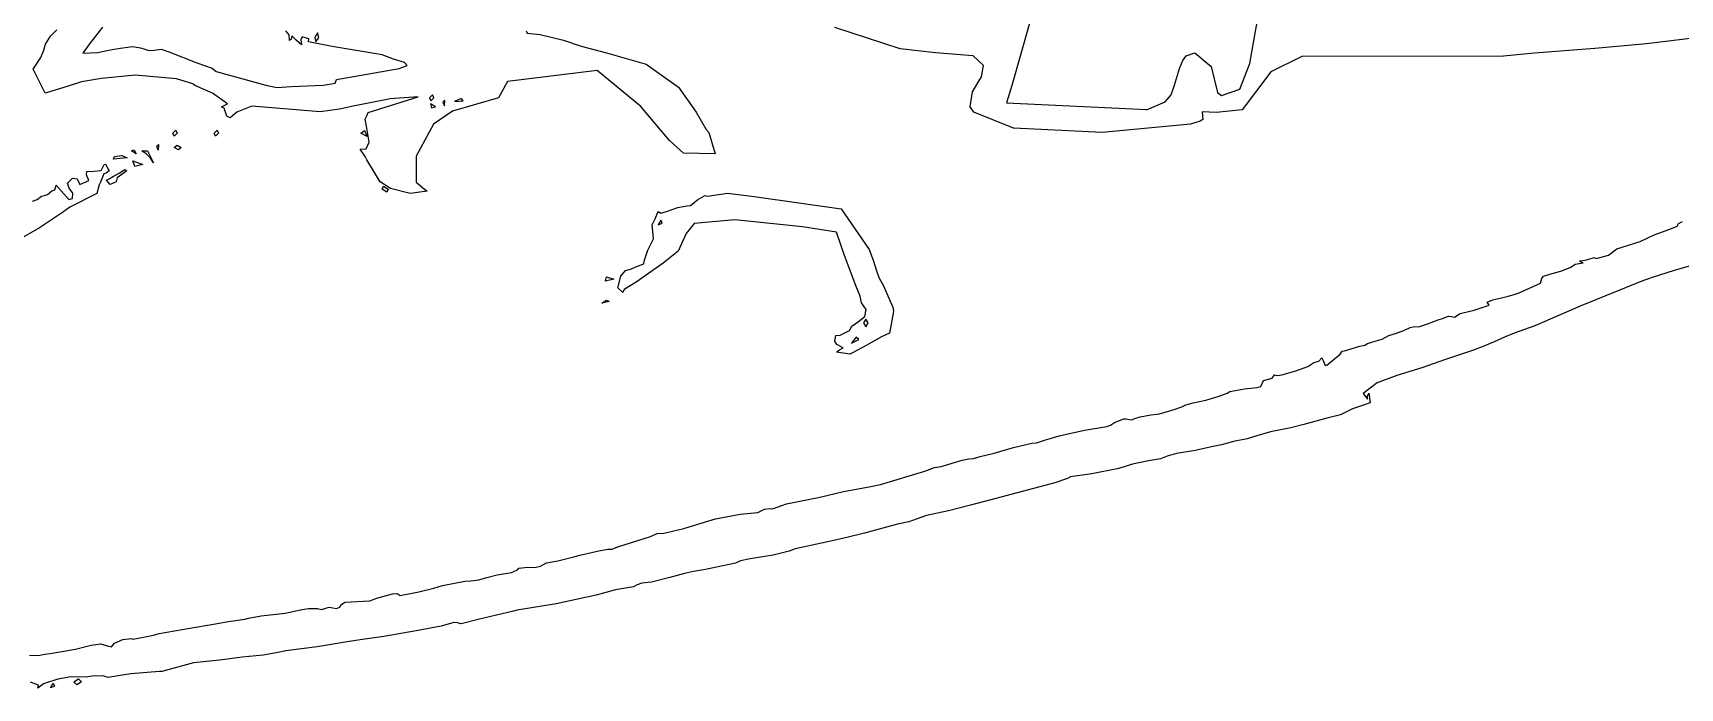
# Model space of a CAD drawing. Extents: x 0 to 208, y 1 to 205.
# Drawn here: x 195.29 to 201.06, y 180.09 to 182.39 of the extents above; entities that cross this region are included whole.
import ezdxf

# ---------------------------------------------------------------- set-up
doc = ezdxf.new("R2010")
doc.units = 0

msp = doc.modelspace()

# ---------------------------------------------------------------- linework, layer by layer
at = {"layer": 'test'}
for p, q in [((199.554355, 182.27996), (199.604907, 182.570395)), ((198.810932, 182.524375), (198.719498, 182.202645)), ((195.332191, 182.34735), (195.349096, 182.374951)), ((195.349096, 182.374951), (195.372154, 182.398009)), ((195.531674, 182.40719), (195.485892, 182.348753)), ((196.185673, 182.380187), (196.174187, 182.39427)), ((196.187649, 182.360065), (196.185673, 182.380187)), ((196.192701, 182.364326), (196.187649, 182.360065)), ((196.195241, 182.376264), (196.192701, 182.364326)), ((196.211045, 182.360742), (196.195241, 182.376264)), ((196.228938, 182.34522), (196.211045, 182.360742)), ((196.231421, 182.373019), (196.22668, 182.362661)), ((196.22668, 182.362661), (196.228938, 182.34522)), ((196.255297, 182.365907), (196.231421, 182.373019)), ((196.253886, 182.355549), (196.255297, 182.365907)), ((196.337396, 182.339321), (196.253886, 182.355549)), ((196.286041, 182.386546), (196.276022, 182.371023)), ((196.276022, 182.371023), (196.280086, 182.355501)), ((196.280086, 182.355501), (196.290105, 182.371023)), ((196.290105, 182.371023), (196.286041, 182.386546)), ((196.290105, 182.371023), (196.290105, 182.371023)), ((197.017497, 182.39414), (197.021053, 182.385617)), ((197.021053, 182.385617), (197.065615, 182.381496)), ((197.065615, 182.381496), (197.148343, 182.360725)), ((197.148343, 182.360725), (197.21039, 182.340603)), ((198.327866, 182.331454), (198.099647, 182.405445)), ((201.156498, 182.374391), (200.944498, 182.348257)), ((195.289011, 182.259116), (195.315173, 182.300332)), ((195.315173, 182.300332), (195.326716, 182.326635)), ((195.326716, 182.326635), (195.332191, 182.34735)), ((195.485892, 182.348753), (195.462834, 182.316168)), ((195.462834, 182.316168), (195.514506, 182.317861)), ((195.514506, 182.317861), (195.566184, 182.327965)), ((195.566184, 182.327965), (195.594641, 182.333524)), ((195.594641, 182.333524), (195.63646, 182.338802)), ((195.63646, 182.338802), (195.664894, 182.334568)), ((195.664894, 182.334568), (195.679937, 182.329771)), ((195.679937, 182.329771), (195.694443, 182.325425)), ((195.694443, 182.325425), (195.713154, 182.325989)), ((195.713154, 182.325989), (195.737425, 182.329601)), ((195.737425, 182.329601), (195.767829, 182.31899)), ((195.767829, 182.31899), (195.862921, 182.281677)), ((196.512419, 182.309327), (196.337396, 182.339321)), ((196.551873, 182.295103), (196.512419, 182.309327)), ((197.21039, 182.340603), (197.298293, 182.316698)), ((197.298293, 182.316698), (197.4379, 182.277072)), ((198.451962, 182.31723), (198.327866, 182.331454)), ((198.583853, 182.306139), (198.451962, 182.31723)), ((198.620909, 182.272651), (198.583853, 182.306139)), ((199.319219, 182.289561), (199.331468, 182.306071)), ((199.331468, 182.306071), (199.361713, 182.316711)), ((199.361713, 182.316711), (199.418635, 182.269509)), ((199.736159, 182.303497), (199.627235, 182.249974)), ((200.442944, 182.305473), (199.736159, 182.303497)), ((200.551526, 182.315943), (200.442944, 182.305473)), ((200.763526, 182.332425), (200.551526, 182.315943)), ((200.944498, 182.348257), (200.763526, 182.332425)), ((195.331345, 182.175818), (195.289011, 182.259116)), ((195.862921, 182.281677), (195.916348, 182.262514)), ((195.916348, 182.262514), (195.93029, 182.250859)), ((195.93029, 182.250859), (196.103936, 182.204018)), ((196.352433, 182.223489), (196.571897, 182.26245)), ((196.590654, 182.283165), (196.551873, 182.295103)), ((196.571897, 182.26245), (196.600334, 182.272807)), ((196.600334, 182.272807), (196.590654, 182.283165)), ((197.266366, 182.25483), (196.951539, 182.216708)), ((197.419471, 182.129063), (197.266366, 182.25483)), ((197.4379, 182.277072), (197.551257, 182.196808)), ((198.613966, 182.23238), (198.620909, 182.272651)), ((199.289614, 182.203297), (199.307055, 182.262355)), ((199.307055, 182.262355), (199.319219, 182.289561)), ((199.418635, 182.269509), (199.440366, 182.177423)), ((199.518838, 182.189474), (199.554355, 182.27996)), ((199.627235, 182.249974), (199.527357, 182.116503)), ((195.411118, 182.200118), (195.331345, 182.175818)), ((195.458587, 182.215386), (195.411118, 182.200118)), ((195.528392, 182.227352), (195.458587, 182.215386)), ((195.646121, 182.238415), (195.528392, 182.227352)), ((195.790901, 182.225405), (195.646121, 182.238415)), ((195.848037, 182.208387), (195.790901, 182.225405)), ((195.855798, 182.202234), (195.848037, 182.208387)), ((195.917943, 182.175226), (195.855798, 182.202234)), ((196.103936, 182.204018), (196.143015, 182.195636)), ((196.143015, 182.195636), (196.194727, 182.198741)), ((196.194727, 182.198741), (196.305587, 182.203764)), ((196.305587, 182.203764), (196.305612, 182.203677)), ((196.305612, 182.203677), (196.347268, 182.210366)), ((196.347268, 182.210366), (196.352433, 182.223489)), ((196.951539, 182.216708), (196.920517, 182.158977)), ((197.551257, 182.196808), (197.613355, 182.109372)), ((198.581736, 182.179785), (198.607701, 182.223575)), ((198.607701, 182.223575), (198.613966, 182.23238)), ((198.719498, 182.202645), (198.701125, 182.141688)), ((199.278523, 182.169687), (199.289614, 182.203297)), ((199.455041, 182.167094), (199.518838, 182.189474)), ((195.97016, 182.138221), (195.917943, 182.175226)), ((195.94888, 182.127271), (195.97016, 182.138221)), ((195.958504, 182.122275), (195.94888, 182.127271)), ((196.055718, 182.129331), (196.002898, 182.109011)), ((196.294879, 182.109858), (196.055718, 182.129331)), ((196.410568, 182.129275), (196.362528, 182.119256)), ((196.487555, 182.144486), (196.410568, 182.129275)), ((196.462748, 182.107992), (196.638784, 182.162859)), ((196.540554, 182.155126), (196.487555, 182.144486)), ((196.638784, 182.162859), (196.540554, 182.155126)), ((196.688841, 182.169356), (196.677891, 182.159027)), ((196.677891, 182.159027), (196.682463, 182.148669)), ((196.69901, 182.127333), (196.682048, 182.138368)), ((196.682048, 182.138368), (196.685266, 182.12389)), ((196.682463, 182.148669), (196.693413, 182.159027)), ((196.685266, 182.12389), (196.699038, 182.127333)), ((196.693413, 182.159027), (196.688841, 182.169356)), ((196.693413, 182.159027), (196.693413, 182.159027)), ((196.699038, 182.127333), (196.69901, 182.127333)), ((196.731502, 182.150645), (196.725237, 182.144408)), ((196.725237, 182.144408), (196.730655, 182.130833)), ((196.730655, 182.130833), (196.731502, 182.150645)), ((196.731502, 182.150645), (196.731502, 182.150645)), ((196.920517, 182.158977), (196.758702, 182.111781)), ((196.788934, 182.156374), (196.765792, 182.146496)), ((196.765792, 182.146496), (196.796684, 182.148472)), ((196.796695, 182.148387), (196.788934, 182.156374)), ((196.796684, 182.148472), (196.796695, 182.148387)), ((197.519222, 182.00979), (197.419471, 182.129063)), ((198.574201, 182.128063), (198.581736, 182.179785)), ((198.586393, 182.109097), (198.574201, 182.128063)), ((198.701125, 182.141688), (199.193261, 182.117727)), ((199.192383, 182.117222), (199.257018, 182.144852)), ((199.257018, 182.144852), (199.278523, 182.169687)), ((199.440366, 182.177423), (199.455041, 182.167094)), ((195.968297, 182.095267), (195.958504, 182.122275)), ((195.979897, 182.088663), (195.968297, 182.095267)), ((196.002898, 182.109011), (195.979897, 182.088663)), ((196.362528, 182.119256), (196.294879, 182.109858)), ((196.453068, 182.083778), (196.460208, 182.097776)), ((196.457414, 182.059619), (196.453068, 182.083778)), ((196.460208, 182.097776), (196.462748, 182.107992)), ((196.692493, 182.067026), (196.631524, 181.954174)), ((196.758702, 182.111781), (196.692493, 182.067026)), ((197.613355, 182.109372), (197.647636, 182.048113)), ((198.726, 182.053), (198.586393, 182.109097)), ((199.346625, 182.066832), (199.036663, 182.037348)), ((199.193261, 182.117727), (199.192383, 182.117222)), ((199.379921, 182.076738), (199.346625, 182.066832)), ((199.389037, 182.082834), (199.379921, 182.076738)), ((199.436535, 182.107726), (199.386497, 182.109419)), ((199.386497, 182.109419), (199.389037, 182.082834)), ((199.527357, 182.116503), (199.436535, 182.107726)), ((195.778217, 182.034854), (195.789167, 182.045183)), ((195.782789, 182.024496), (195.778217, 182.034854)), ((195.778217, 182.034854), (195.778217, 182.034854)), ((195.793739, 182.034854), (195.782789, 182.024496)), ((195.789167, 182.045183), (195.793739, 182.034854)), ((195.922994, 182.034854), (195.933944, 182.045183)), ((195.927566, 182.024496), (195.922994, 182.034854)), ((195.922994, 182.034854), (195.922994, 182.034854)), ((195.938516, 182.034854), (195.927566, 182.024496)), ((195.933944, 182.045183), (195.938516, 182.034854)), ((196.460001, 182.023396), (196.437649, 182.035701)), ((196.437649, 182.035701), (196.437677, 182.035701)), ((196.437677, 182.035701), (196.450857, 182.044873)), ((196.450857, 182.044873), (196.460001, 182.023396)), ((196.466219, 182.003816), (196.457414, 182.059619)), ((197.568162, 181.964959), (197.519222, 182.00979)), ((197.647636, 182.048113), (197.657147, 182.037332)), ((197.657147, 182.037332), (197.679668, 181.962984)), ((198.726425, 182.052729), (198.726, 182.053)), ((199.036663, 182.037348), (198.726425, 182.052729)), ((195.570022, 181.944069), (195.57338, 181.952987)), ((195.57338, 181.952987), (195.599853, 181.957248)), ((195.599853, 181.957248), (195.617943, 181.94833)), ((195.633513, 181.972771), (195.64325, 181.976835)), ((195.649572, 181.962554), (195.633513, 181.972771)), ((195.633513, 181.972771), (195.633513, 181.972771)), ((195.64325, 181.976835), (195.649572, 181.962554)), ((195.66964, 181.97325), (195.689114, 181.973533)), ((195.685134, 181.962554), (195.66964, 181.97325)), ((195.700657, 181.947032), (195.685134, 181.962554)), ((195.689114, 181.973533), (195.710704, 181.931515)), ((195.727572, 181.975678), (195.722125, 181.989252)), ((195.722125, 181.989252), (195.722154, 181.989252)), ((195.722154, 181.989252), (195.728419, 181.99549)), ((195.728419, 181.99549), (195.727572, 181.975678)), ((195.78339, 181.984934), (195.793127, 181.993542)), ((195.783418, 181.984934), (195.78339, 181.984934)), ((195.798461, 181.976327), (195.783418, 181.984934)), ((195.793127, 181.993542), (195.808197, 181.984934)), ((195.808197, 181.984934), (195.798461, 181.976327)), ((196.434893, 181.978585), (196.456652, 181.980561)), ((196.452983, 181.953044), (196.434893, 181.978585)), ((196.458148, 181.942178), (196.452983, 181.953044)), ((196.456652, 181.980561), (196.466219, 182.003816)), ((196.631524, 181.954174), (196.631516, 181.863685)), ((197.679668, 181.962984), (197.568162, 181.964959)), ((195.475934, 181.889422), (195.476781, 181.900965)), ((195.476781, 181.900965), (195.502689, 181.901529)), ((195.502689, 181.901529), (195.527158, 181.904069)), ((195.527158, 181.904069), (195.537431, 181.925518)), ((195.545079, 181.894446), (195.535963, 181.89247)), ((195.537431, 181.925518), (195.542765, 181.926365)), ((195.542765, 181.926365), (195.55569, 181.90342)), ((195.55569, 181.90342), (195.545079, 181.894446)), ((195.569923, 181.884881), (195.590779, 181.89442)), ((195.570039, 181.944069), (195.570022, 181.944069)), ((195.617943, 181.94833), (195.570039, 181.944069)), ((195.616715, 181.903113), (195.583038, 181.879039)), ((195.590779, 181.89442), (195.610647, 181.907515)), ((195.610647, 181.907515), (195.616715, 181.903113)), ((195.645505, 181.917737), (195.638619, 181.938086)), ((195.638619, 181.938086), (195.673687, 181.925555)), ((195.645522, 181.917737), (195.645505, 181.917737)), ((195.673687, 181.925555), (195.645522, 181.917737)), ((195.700685, 181.947038), (195.700657, 181.947032)), ((195.710704, 181.931515), (195.700685, 181.947038)), ((196.504799, 181.865087), (196.458148, 181.942178)), ((195.354726, 181.833424), (195.364886, 181.836782)), ((195.364886, 181.836782), (195.368893, 181.852417)), ((195.368893, 181.852417), (195.413874, 181.802216)), ((195.409189, 181.860381), (195.427025, 181.877117)), ((195.414777, 181.842799), (195.409189, 181.860381)), ((195.427308, 181.825358), (195.414777, 181.842799)), ((195.427025, 181.877117), (195.443507, 181.875424)), ((195.443507, 181.875424), (195.452228, 181.855104)), ((195.452228, 181.855104), (195.483837, 181.869356)), ((195.483837, 181.869356), (195.475934, 181.889422)), ((195.52061, 181.853735), (195.512228, 181.823518)), ((195.524787, 181.86319), (195.52061, 181.853735)), ((195.535963, 181.89247), (195.524787, 181.86319)), ((195.545539, 181.870939), (195.554796, 181.875314)), ((195.558465, 181.855643), (195.545539, 181.870939)), ((195.554796, 181.875314), (195.569923, 181.884881)), ((195.580103, 181.864759), (195.558428, 181.855671)), ((195.558428, 181.855671), (195.558465, 181.855643)), ((195.583038, 181.879039), (195.580103, 181.864759)), ((196.541358, 181.840787), (196.504799, 181.865087)), ((196.512449, 181.838456), (196.5164, 181.848785)), ((196.529184, 181.828126), (196.512449, 181.838456)), ((196.512449, 181.838456), (196.512449, 181.838456)), ((196.5164, 181.848785), (196.533136, 181.838456)), ((196.533136, 181.838456), (196.529184, 181.828126)), ((196.541259, 181.840599), (196.541358, 181.840787)), ((196.610315, 181.824089), (196.541259, 181.840599)), ((196.631516, 181.863685), (196.660599, 181.838285)), ((196.660599, 181.838285), (196.669658, 181.83185)), ((195.286964, 181.79665), (195.302486, 181.802605)), ((195.302486, 181.802605), (195.31815, 181.81443)), ((195.31815, 181.81443), (195.328338, 181.816688)), ((195.328338, 181.816688), (195.338526, 181.820385)), ((195.338526, 181.820385), (195.354726, 181.833424)), ((195.413874, 181.802216), (195.426179, 181.806364)), ((195.512228, 181.823518), (195.41695, 181.775373)), ((195.426179, 181.806364), (195.427308, 181.825358)), ((196.669658, 181.83185), (196.610315, 181.824089)), ((197.548357, 181.774863), (197.580267, 181.779858)), ((197.580267, 181.779858), (197.593193, 181.781552)), ((197.593193, 181.781552), (197.619045, 181.803142)), ((197.619045, 181.803142), (197.645066, 181.816604)), ((197.645066, 181.816604), (197.652827, 181.814064)), ((197.652827, 181.814064), (197.722473, 181.82507)), ((197.722473, 181.82507), (197.816442, 181.813189)), ((197.816442, 181.813189), (198.121984, 181.770133)), ((195.391578, 181.757283), (195.311072, 181.703348)), ((195.41695, 181.775373), (195.391578, 181.757283)), ((197.459369, 181.714326), (197.469106, 181.734392)), ((197.469106, 181.734392), (197.479435, 181.760865)), ((197.489584, 181.729812), (197.479368, 181.713753)), ((197.479435, 181.760865), (197.489793, 181.754712)), ((197.493648, 181.720075), (197.489584, 181.729812)), ((197.489793, 181.754712), (197.509577, 181.760075)), ((197.509577, 181.760075), (197.548357, 181.774863)), ((197.748283, 181.731426), (197.605552, 181.718021)), ((197.986134, 181.706986), (197.748283, 181.731426)), ((198.121984, 181.770133), (198.21963, 181.626832)), ((201.056464, 181.718353), (201.071026, 181.725578)), ((195.311072, 181.703348), (195.234169, 181.658881)), ((197.443226, 181.625441), (197.463574, 181.664717)), ((197.463574, 181.664717), (197.459369, 181.714326)), ((197.479368, 181.713753), (197.493648, 181.720075)), ((197.493648, 181.720075), (197.493648, 181.720075)), ((197.578176, 181.683237), (197.55018, 181.621202)), ((197.605552, 181.718021), (197.578176, 181.683237)), ((198.105057, 181.688416), (197.986134, 181.706986)), ((198.13311, 181.605685), (198.105057, 181.688416)), ((200.922798, 181.654825), (200.9713, 181.678559)), ((200.9713, 181.678559), (201.026209, 181.698343)), ((201.026209, 181.698343), (201.052795, 181.70935)), ((201.052795, 181.70935), (201.056464, 181.718353)), ((197.430357, 181.586435), (197.443226, 181.625441)), ((197.55018, 181.621202), (197.497354, 181.579602)), ((198.173736, 181.4971), (198.13311, 181.605685)), ((198.21963, 181.626832), (198.234418, 181.585983)), ((200.768278, 181.595219), (200.812056, 181.606847)), ((200.812056, 181.606847), (200.840976, 181.629396)), ((200.840976, 181.629396), (200.922798, 181.654825)), ((197.349088, 181.534167), (197.365288, 181.55412)), ((197.365288, 181.55412), (197.386313, 181.559595)), ((197.386313, 181.559595), (197.401073, 181.566086)), ((197.401073, 181.566086), (197.42951, 181.577319)), ((197.497354, 181.579602), (197.402654, 181.512383)), ((197.42951, 181.577319), (197.430357, 181.586435)), ((198.234418, 181.585983), (198.24472, 181.552763)), ((198.24472, 181.552763), (198.254767, 181.526403)), ((200.605337, 181.540525), (200.648001, 181.551955)), ((200.648001, 181.551955), (200.680027, 181.565727)), ((200.680027, 181.565727), (200.695098, 181.575294)), ((200.695098, 181.575294), (200.722699, 181.580826)), ((200.710338, 181.587853), (200.729162, 181.589829)), ((200.715926, 181.583366), (200.710338, 181.587853)), ((200.722699, 181.580826), (200.715926, 181.583366)), ((200.729162, 181.589829), (200.754619, 181.596687)), ((200.754619, 181.596687), (200.761279, 181.598945)), ((200.761279, 181.598945), (200.768278, 181.595219)), ((201.041663, 181.553185), (200.964106, 181.529563)), ((201.119223, 181.575649), (201.041663, 181.553185)), ((197.294927, 181.516601), (197.29837, 181.531954)), ((197.294944, 181.516601), (197.294927, 181.516601)), ((197.32425, 181.523064), (197.294944, 181.516601)), ((197.29837, 181.531954), (197.32425, 181.523064)), ((197.339013, 181.492655), (197.349088, 181.534167)), ((197.355805, 181.476964), (197.339013, 181.492655)), ((197.402654, 181.512383), (197.361026, 181.486616)), ((198.188355, 181.46349), (198.173736, 181.4971)), ((198.254767, 181.526403), (198.269216, 181.502273)), ((198.269216, 181.502273), (198.298243, 181.435056)), ((200.498776, 181.475413), (200.57322, 181.508803)), ((200.57322, 181.508803), (200.578385, 181.525454)), ((200.578385, 181.525454), (200.583239, 181.534288)), ((200.583239, 181.534288), (200.605337, 181.540525)), ((200.927911, 181.516298), (200.712203, 181.428739)), ((200.964106, 181.529563), (200.927911, 181.516298)), ((197.282876, 181.439216), (197.298934, 181.449432)), ((197.282904, 181.439216), (197.282876, 181.439216)), ((197.308671, 181.445368), (197.282904, 181.439216)), ((197.298934, 181.449432), (197.308671, 181.445368)), ((197.361026, 181.486616), (197.355805, 181.476964)), ((198.192588, 181.43984), (198.188355, 181.46349)), ((198.209267, 181.417234), (198.192588, 181.43984)), ((198.298243, 181.435056), (198.302025, 181.425433)), ((200.340373, 181.41451), (200.392756, 181.432346)), ((200.385729, 181.443155), (200.406416, 181.450747)), ((200.392756, 181.432346), (200.385729, 181.443155)), ((200.406416, 181.450747), (200.456143, 181.462516)), ((200.456143, 181.462516), (200.48458, 181.470587)), ((200.48458, 181.470587), (200.498776, 181.475413)), ((198.159342, 181.358673), (198.182597, 181.374534)), ((198.182597, 181.374534), (198.20447, 181.392088)), ((198.208429, 181.383461), (198.200188, 181.36966)), ((198.20447, 181.392088), (198.209267, 181.417234)), ((198.21667, 181.36966), (198.208429, 181.383461)), ((198.305186, 181.410165), (198.290312, 181.334411)), ((198.302025, 181.425433), (198.305186, 181.410165)), ((200.180734, 181.367407), (200.214942, 181.380812)), ((200.214942, 181.380812), (200.229844, 181.384764)), ((200.229844, 181.384764), (200.2507, 181.393484)), ((200.2507, 181.393484), (200.260888, 181.392073)), ((200.260888, 181.392073), (200.271076, 181.389533)), ((200.271076, 181.389533), (200.291255, 181.402459)), ((200.291255, 181.402459), (200.340373, 181.41451)), ((200.712203, 181.428739), (200.553165, 181.360071)), ((198.099432, 181.305333), (198.102367, 181.326217)), ((198.102367, 181.326217), (198.11789, 181.327064)), ((198.11789, 181.327064), (198.150114, 181.343235)), ((198.150114, 181.343235), (198.159342, 181.358673)), ((198.17351, 181.3198), (198.157988, 181.298633)), ((198.182823, 181.311531), (198.17351, 181.3198)), ((198.200188, 181.36966), (198.208429, 181.355859)), ((198.208429, 181.355859), (198.21667, 181.36966)), ((198.262372, 181.321287), (198.208697, 181.290415)), ((198.21667, 181.36966), (198.21667, 181.36966)), ((198.290312, 181.334411), (198.262372, 181.321287)), ((200.018488, 181.312656), (200.041856, 181.325553)), ((200.041856, 181.325553), (200.065337, 181.33227)), ((200.065337, 181.33227), (200.093776, 181.343362)), ((200.093776, 181.343362), (200.116128, 181.353804)), ((200.116128, 181.353804), (200.126457, 181.356062)), ((200.126457, 181.356062), (200.149713, 181.357755)), ((200.149713, 181.357755), (200.180734, 181.367407)), ((200.447157, 181.320391), (200.410741, 181.303909)), ((200.480998, 181.334417), (200.447157, 181.320391)), ((200.553165, 181.360071), (200.480998, 181.334417)), ((198.106149, 181.294044), (198.099432, 181.305333)), ((198.105161, 181.267854), (198.116111, 181.27601)), ((198.10524, 181.267724), (198.105161, 181.267854)), ((198.151623, 181.260471), (198.10524, 181.267724)), ((198.128049, 181.282614), (198.106149, 181.294044)), ((198.116111, 181.27601), (198.128049, 181.282614)), ((198.160739, 181.265156), (198.151623, 181.260471)), ((198.157988, 181.298633), (198.182823, 181.311531)), ((198.208697, 181.290415), (198.160739, 181.265156)), ((198.182823, 181.311531), (198.182823, 181.311531)), ((199.824028, 181.221577), (199.870496, 181.260276)), ((199.870496, 181.260276), (199.878398, 181.27069)), ((199.878398, 181.27069), (199.886159, 181.272101)), ((199.886159, 181.272101), (199.940298, 181.288244)), ((199.940298, 181.288244), (199.957514, 181.291997)), ((199.957514, 181.291997), (199.966996, 181.297896)), ((199.966996, 181.297896), (199.985877, 181.303738)), ((199.985877, 181.303738), (200.018488, 181.312656)), ((200.338109, 181.274502), (200.240135, 181.241572)), ((200.374386, 181.288133), (200.338109, 181.274502)), ((200.410741, 181.303909), (200.374386, 181.288133)), ((199.712381, 181.200241), (199.757254, 181.216836)), ((199.757254, 181.216836), (199.77907, 181.230919)), ((199.77907, 181.230919), (199.795552, 181.236055)), ((199.795552, 181.236055), (199.806502, 181.247513)), ((199.806502, 181.247513), (199.811498, 181.23789)), ((199.811498, 181.23789), (199.818638, 181.220731)), ((199.818638, 181.220731), (199.824028, 181.221577)), ((200.157484, 181.212153), (200.069583, 181.185737)), ((200.240135, 181.241572), (200.157484, 181.212153)), ((199.535899, 181.138632), (199.578365, 181.143317)), ((199.578365, 181.143317), (199.592787, 181.146365)), ((199.592787, 181.146365), (199.602523, 181.167447)), ((199.602523, 181.167447), (199.632659, 181.176422)), ((199.632659, 181.176422), (199.640561, 181.188134)), ((199.640561, 181.188134), (199.650354, 181.185876)), ((199.650354, 181.185876), (199.666413, 181.187287)), ((199.666413, 181.187287), (199.712381, 181.200241)), ((200.000117, 181.159999), (199.951357, 181.122384)), ((200.069583, 181.185737), (200.000117, 181.159999)), ((199.330176, 181.082216), (199.356028, 181.089921)), ((199.356028, 181.089921), (199.399978, 181.098726)), ((199.399978, 181.098726), (199.446525, 181.112809)), ((199.446525, 181.112809), (199.474965, 181.124098)), ((199.474965, 181.124098), (199.484193, 181.129347)), ((199.484193, 181.129347), (199.535899, 181.138632)), ((199.975967, 181.089474), (199.948563, 181.079907)), ((199.951357, 181.122384), (199.967134, 181.102995)), ((199.966287, 181.113325), (199.970859, 181.123682)), ((199.967134, 181.102995), (199.966287, 181.113325)), ((199.970859, 181.123682), (199.975967, 181.089474)), ((199.079292, 181.020183), (199.112445, 181.033109)), ((199.112445, 181.033109), (199.119077, 181.033109)), ((199.119077, 181.033109), (199.138946, 181.030569)), ((199.138946, 181.030569), (199.154355, 181.035565)), ((199.154355, 181.035565), (199.170075, 181.04104)), ((199.170075, 181.04104), (199.206981, 181.047277)), ((199.206981, 181.047277), (199.2371, 181.051369)), ((199.2371, 181.051369), (199.257109, 181.056364)), ((199.257109, 181.056364), (199.288887, 181.066694)), ((199.288887, 181.066694), (199.315416, 181.075217)), ((199.315416, 181.075217), (199.330176, 181.082216)), ((199.828836, 181.037122), (199.743952, 181.014177)), ((199.871666, 181.048129), (199.828836, 181.037122)), ((199.914539, 181.068505), (199.871666, 181.048129)), ((199.948563, 181.079907), (199.914539, 181.068505)), ((198.834507, 180.958546), (198.885677, 180.973419)), ((198.885677, 180.973419), (198.97493, 180.994332)), ((198.97493, 180.994332), (199.052622, 181.006411)), ((199.052622, 181.006411), (199.065859, 181.010814)), ((199.065859, 181.010814), (199.079292, 181.020183)), ((199.578266, 180.973622), (199.545217, 180.963914)), ((199.626077, 180.987987), (199.578266, 180.973622)), ((199.697411, 181.002409), (199.626077, 180.987987)), ((199.743952, 181.014177), (199.697411, 181.002409)), ((198.608843, 180.901791), (198.65796, 180.912939)), ((198.65796, 180.912939), (198.72518, 180.933485)), ((198.72518, 180.933485), (198.789815, 180.947765)), ((198.789815, 180.947765), (198.80576, 180.948894)), ((198.80576, 180.948894), (198.834507, 180.958546)), ((199.297497, 180.911956), (199.264186, 180.902587)), ((199.356151, 180.921891), (199.297497, 180.911956)), ((199.425953, 180.936086), (199.356151, 180.921891)), ((199.454393, 180.942916), (199.425953, 180.936086)), ((199.49737, 180.953612), (199.454393, 180.942916)), ((199.545217, 180.963914), (199.49737, 180.953612)), ((198.41497, 180.850032), (198.448577, 180.863437)), ((198.448577, 180.863437), (198.471832, 180.865977)), ((198.471832, 180.865977), (198.545766, 180.88895)), ((198.545766, 180.88895), (198.569021, 180.89276)), ((198.569021, 180.89276), (198.585559, 180.895018)), ((198.585559, 180.895018), (198.608843, 180.901791)), ((199.094709, 180.859661), (198.999662, 180.8403)), ((199.143153, 180.874985), (199.094709, 180.859661)), ((199.198618, 180.885851), (199.143153, 180.874985)), ((199.240959, 180.893048), (199.198618, 180.885851)), ((199.264186, 180.902587), (199.240959, 180.893048)), ((198.225836, 180.795693), (198.259511, 180.80368)), ((198.259511, 180.80368), (198.41497, 180.850032)), ((198.870094, 180.808917), (198.663265, 180.754415)), ((198.914928, 180.824806), (198.870094, 180.808917)), ((198.925568, 180.82983), (198.914928, 180.824806)), ((198.999662, 180.8403), (198.925568, 180.82983)), ((197.929644, 180.73589), (198.011661, 180.751497)), ((198.011661, 180.751497), (198.041853, 180.758044)), ((198.041853, 180.758044), (198.129757, 180.779126)), ((198.129757, 180.779126), (198.225836, 180.795693)), ((198.663265, 180.754415), (198.575367, 180.730228)), ((197.618675, 180.663669), (197.680722, 180.682606)), ((197.680722, 180.682606), (197.767711, 180.69906)), ((197.767711, 180.69906), (197.828922, 180.704987)), ((197.828922, 180.704987), (197.853109, 180.716868)), ((197.853109, 180.716868), (197.872215, 180.719408)), ((197.872215, 180.719408), (197.880682, 180.717997)), ((197.880682, 180.717997), (197.929644, 180.73589)), ((198.421119, 180.694188), (198.371995, 180.677565)), ((198.497807, 180.710557), (198.421119, 180.694188)), ((198.575367, 180.730228), (198.497807, 180.710557)), ((197.453226, 180.621223), (197.476481, 180.630988)), ((197.476481, 180.630988), (197.499736, 180.632681)), ((197.499736, 180.632681), (197.510093, 180.634939)), ((197.510093, 180.634939), (197.569552, 180.648824)), ((197.569552, 180.648824), (197.618675, 180.663669)), ((198.203076, 180.633209), (198.14103, 180.617263)), ((198.319414, 180.663708), (198.203076, 180.633209)), ((198.358194, 180.672457), (198.319414, 180.663708)), ((198.371995, 180.677565), (198.358194, 180.672457)), ((197.205026, 180.554946), (197.272243, 180.570609)), ((197.272243, 180.570609), (197.303264, 180.576085)), ((197.303264, 180.576085), (197.317291, 180.576649)), ((197.317291, 180.576649), (197.337978, 180.584749)), ((197.337978, 180.584749), (197.453226, 180.621223)), ((197.939365, 180.569314), (197.882709, 180.555062)), ((197.960052, 180.577244), (197.939365, 180.569314)), ((198.06864, 180.601572), (197.960052, 180.577244)), ((198.14103, 180.617263), (198.06864, 180.601572)), ((196.986998, 180.504598), (196.991203, 180.509508)), ((196.991203, 180.509508), (197.022995, 180.513008)), ((197.022995, 180.513008), (197.046928, 180.512161)), ((197.046928, 180.512161), (197.06722, 180.516931)), ((197.06722, 180.516931), (197.088132, 180.528841)), ((197.088132, 180.528841), (197.128146, 180.535501)), ((197.128146, 180.535501), (197.184339, 180.549979)), ((197.184339, 180.549979), (197.205026, 180.554946)), ((197.750643, 180.527545), (197.645809, 180.505362)), ((197.768734, 180.535419), (197.750643, 180.527545)), ((197.802566, 180.542503), (197.768734, 180.535419)), ((197.882709, 180.555062), (197.802566, 180.542503)), ((196.724136, 180.449028), (196.802213, 180.464071)), ((196.802213, 180.464071), (196.823521, 180.4652)), ((196.823521, 180.4652), (196.850953, 180.469122)), ((196.850953, 180.469122), (196.879263, 180.477335)), ((196.879263, 180.477335), (196.915455, 180.486338)), ((196.915455, 180.486338), (196.965323, 180.494551)), ((196.965323, 180.494551), (196.986998, 180.504598)), ((197.406804, 180.451796), (197.393878, 180.444007)), ((197.42306, 180.457864), (197.406804, 180.451796)), ((197.457017, 180.461082), (197.42306, 180.457864)), ((197.52083, 180.477422), (197.457017, 180.461082)), ((197.572189, 180.491674), (197.52083, 180.477422)), ((197.603281, 180.498504), (197.572189, 180.491674)), ((197.645809, 180.505362), (197.603281, 180.498504)), ((196.381279, 180.390411), (196.469149, 180.395096)), ((196.469149, 180.395096), (196.493787, 180.404437)), ((196.493787, 180.404437), (196.547928, 180.419592)), ((196.547928, 180.419592), (196.564325, 180.421286)), ((196.564325, 180.421286), (196.575078, 180.414371)), ((196.575078, 180.414371), (196.641395, 180.427438)), ((196.641395, 180.427438), (196.6931, 180.439517)), ((196.6931, 180.439517), (196.724136, 180.449028)), ((197.262763, 180.415249), (197.122863, 180.38489)), ((197.329983, 180.433565), (197.262763, 180.415249)), ((197.393878, 180.444007), (197.329983, 180.433565)), ((196.031293, 180.331042), (196.044219, 180.334965)), ((196.044219, 180.334965), (196.088169, 180.342388)), ((196.088169, 180.342388), (196.172511, 180.351729)), ((196.172511, 180.351729), (196.232096, 180.365304)), ((196.232096, 180.365304), (196.253743, 180.36886)), ((196.253743, 180.36886), (196.269124, 180.368962)), ((196.269124, 180.368962), (196.285211, 180.368397)), ((196.285211, 180.368397), (196.299491, 180.364559)), ((196.299491, 180.364559), (196.325992, 180.373111)), ((196.325992, 180.373111), (196.351843, 180.368313)), ((196.351843, 180.368313), (196.36395, 180.372969)), ((196.36395, 180.372969), (196.369341, 180.382932)), ((196.369341, 180.382932), (196.381279, 180.390411)), ((196.972464, 180.359462), (196.853578, 180.331197)), ((196.985841, 180.363046), (196.972464, 180.359462)), ((197.122863, 180.38489), (196.985841, 180.363046)), ((195.71072, 180.274485), (195.730504, 180.280271)), ((195.730504, 180.280271), (195.837762, 180.29997)), ((195.837762, 180.29997), (195.920924, 180.31298)), ((195.920924, 180.31298), (195.973959, 180.32331)), ((195.973959, 180.32331), (196.031293, 180.331042)), ((196.631195, 180.290501), (196.518315, 180.269842)), ((196.719613, 180.306531), (196.631195, 180.290501)), ((196.763563, 180.319062), (196.719613, 180.306531)), ((196.775981, 180.317933), (196.763563, 180.319062)), ((196.788907, 180.314659), (196.775981, 180.317933)), ((196.853578, 180.331197), (196.788907, 180.314659)), ((195.348787, 180.211126), (195.436685, 180.225774)), ((195.436685, 180.225774), (195.472883, 180.23568)), ((195.472883, 180.23568), (195.491848, 180.240054)), ((195.491848, 180.240054), (195.524866, 180.245078)), ((195.524866, 180.245078), (195.55258, 180.236413)), ((195.55258, 180.236413), (195.563502, 180.234438)), ((195.563502, 180.234438), (195.574254, 180.247194)), ((195.574254, 180.247194), (195.603433, 180.26012)), ((195.603433, 180.26012), (195.631788, 180.262942)), ((195.631788, 180.262942), (195.638928, 180.261531)), ((195.638928, 180.261531), (195.71072, 180.274485)), ((196.174456, 180.220058), (196.140451, 180.212862)), ((196.28476, 180.234), (196.174456, 180.220058)), ((196.383004, 180.2502), (196.28476, 180.234)), ((196.435585, 180.259203), (196.383004, 180.2502)), ((196.518315, 180.269842), (196.435585, 180.259203)), ((195.276392, 180.204664), (195.307413, 180.204099)), ((195.307413, 180.204099), (195.3281, 180.208586)), ((195.3281, 180.208586), (195.348787, 180.211126)), ((195.850423, 180.178374), (195.739414, 180.14742)), ((195.943497, 180.187179), (195.850423, 180.178374)), ((196.021037, 180.197565), (195.943497, 180.187179)), ((196.09562, 180.204818), (196.021037, 180.197565)), ((196.140451, 180.212862), (196.09562, 180.204818)), ((195.307519, 180.099696), (195.279691, 180.109884)), ((195.324452, 180.104861), (195.305261, 180.089508)), ((195.375833, 180.120383), (195.324452, 180.104861)), ((195.349061, 180.090181), (195.359277, 180.10624)), ((195.359277, 180.10624), (195.363341, 180.096503)), ((195.421262, 180.128963), (195.375833, 180.120383)), ((195.474168, 180.127269), (195.421262, 180.128963)), ((195.431789, 180.111461), (195.447904, 180.12179)), ((195.441525, 180.101131), (195.431789, 180.111461)), ((195.431789, 180.111461), (195.431789, 180.111461)), ((195.45764, 180.111461), (195.441525, 180.101131)), ((195.447904, 180.12179), (195.45764, 180.111461)), ((195.502923, 180.132434), (195.474168, 180.127269)), ((195.536124, 180.130741), (195.502923, 180.132434)), ((195.551561, 180.126338), (195.536124, 180.130741)), ((195.587065, 180.132914), (195.551561, 180.126338)), ((195.630919, 180.139179), (195.587065, 180.132914)), ((195.731652, 180.147984), (195.630919, 180.139179)), ((195.739414, 180.14742), (195.731652, 180.147984)), ((195.305261, 180.089508), (195.307519, 180.099696)), ((195.363341, 180.096503), (195.349061, 180.090181)), ((195.349061, 180.090181), (195.349061, 180.090181))]:
    msp.add_line(p, q, dxfattribs=at)

doc.saveas('drawing.dxf')
